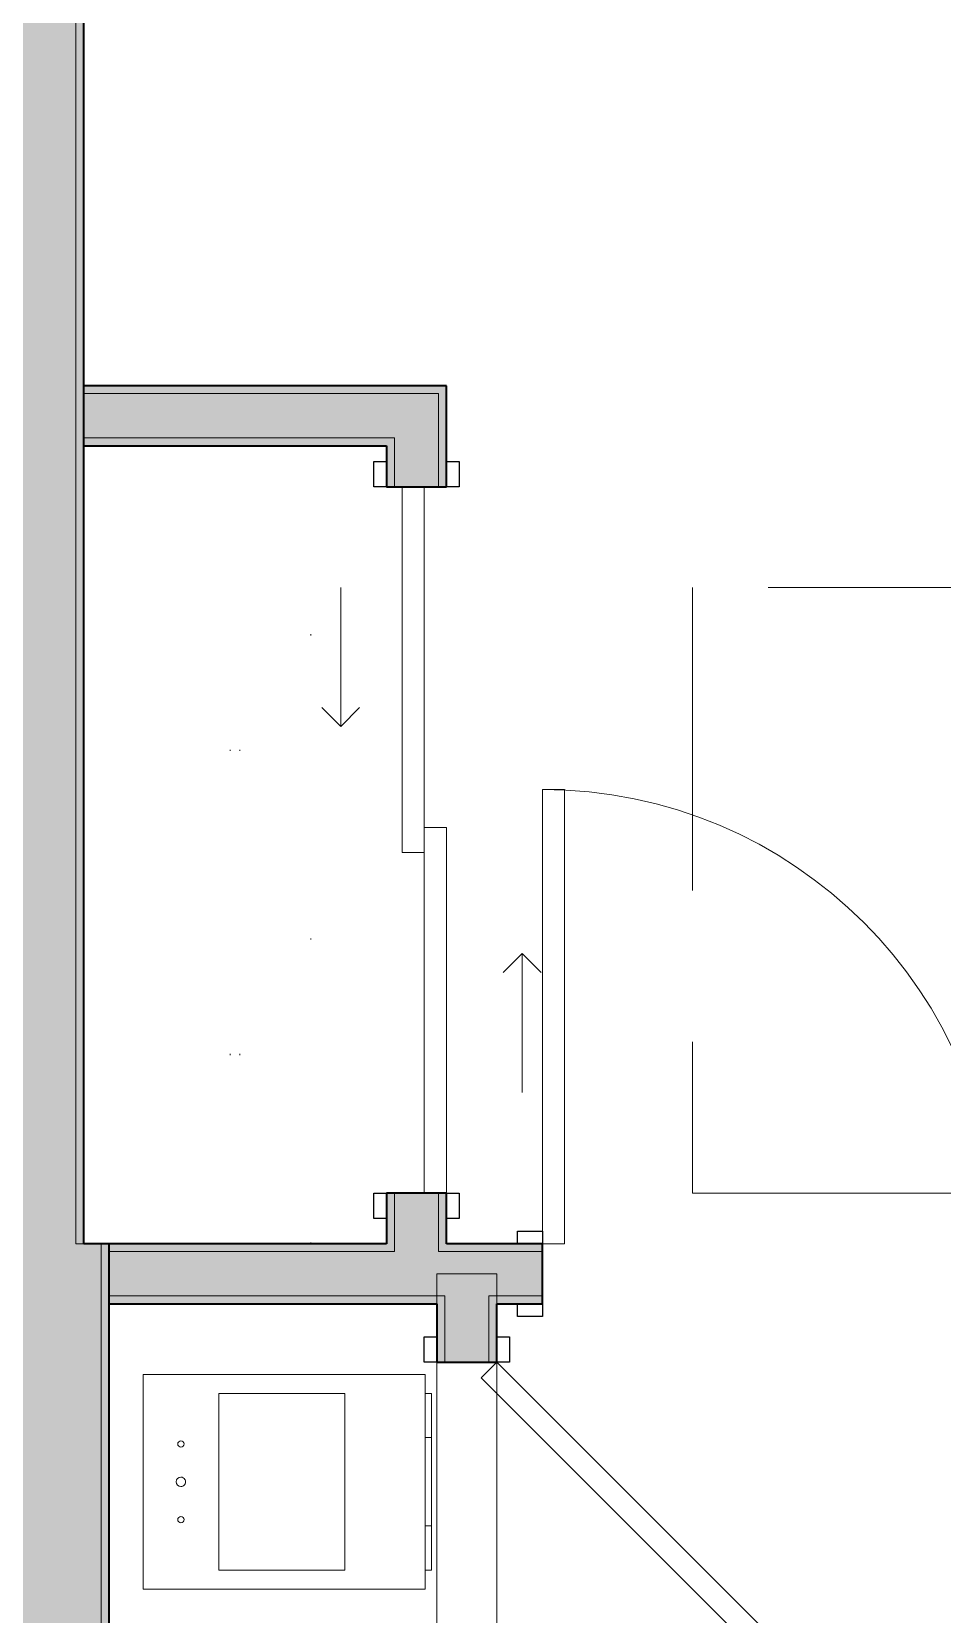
# Model space of a CAD drawing. Header units: inches. Extents: x 6 to 8416, y -388 to 6104.
# Drawn here: x 5998.8 to 6071, y 438.8 to 564.2 of the extents above; entities that cross this region are included whole.
import ezdxf

# ---------------------------------------------------------------- set-up
doc = ezdxf.new("R2010")
doc.units = ezdxf.units.IN
doc.header["$MEASUREMENT"] = 0
doc.linetypes.add('Dot 1_16_', pattern=[24, 0, -24])
doc.linetypes.add('Hidden 1_16_', pattern=[36, 24, -12])
for name, color, linetype, lineweight in [('A-DOOR', 31, 'Continuous', 18), ('A-DOOR-FRAM', 31, 'Continuous', 25), ('A-GENM', 13, 'Continuous', 18), ('A-ROOM', 32, 'Continuous', 13), ('A-WALL', 113, 'Continuous', 25), ('A-WALL-PATT', 111, 'Continuous', 35), ('I-WALL', 2, 'Continuous', 25), ('M-EQPM', 50, 'Continuous', 18), ('Q-CASE', 31, 'Continuous', 18)]:
    doc.layers.add(name, color=color, linetype=linetype, lineweight=lineweight)

# ---------------------------------------------------------------- blocks, each defined once
blk = doc.blocks.new('Unit-Double-Sliding-Flush-ICC ADA-AM - 56_ x 84_-FG-NR __U-S2 _ SLIDING CLOSET_-5466164-LEVEL 3 - PLAN Copy 1 Copy 1')
at = {"layer": 'A-DOOR', "lineweight": 9}
for p, q in [((10.5, 2.5), (9, 1)), ((9, 1), (10.5, -0.5)), ((20, 1), (9, 1)), ((-1, -3.875), (-1, -5.625)), ((-1, -3.875), (28, -3.875)), ((28, -3.875), (28, -5.625)), ((-28, -7.375), (-28, -5.625)), ((-28, -5.625), (-1, -5.625)), ((-1, -5.625), (1, -5.625)), ((1, -5.625), (-1, -5.625)), ((1, -7.375), (1, -5.625)), ((28, -5.625), (1, -5.625)), ((1, -7.375), (-28, -7.375)), ((-9, -13.375), (-10.5, -11.875)), ((-20, -13.375), (-9, -13.375)), ((-10.5, -14.875), (-9, -13.375))]:
    blk.add_line(p, q, dxfattribs=at)
at = {"layer": 'A-DOOR'}
for p, q in [((-1, -3.875), (28, -3.875)), ((-1, -5.625), (-1, -3.875)), ((28, -3.875), (28, -5.625)), ((-28, -5.625), (1, -5.625)), ((-28, -7.375), (-28, -5.625)), ((28, -5.625), (-1, -5.625)), ((1, -5.625), (1, -7.375)), ((1, -7.375), (-28, -7.375))]:
    blk.add_line(p, q, dxfattribs=at)
at = {"layer": 'A-DOOR-FRAM'}
for p, q in [((-30, -1.625), (-28, -1.625)), ((-30, -2.625), (-30, -1.625)), ((-28, -1.625), (-28, -2.625)), ((28, -1.625), (30, -1.625)), ((28, -2.625), (28, -1.625)), ((30, -1.625), (30, -2.625)), ((-28, -2.625), (-30, -2.625)), ((30, -2.625), (28, -2.625)), ((-30, -7.375), (-28, -7.375)), ((-30, -8.375), (-30, -7.375)), ((-28, -7.375), (-28, -8.375)), ((28, -7.375), (30, -7.375)), ((28, -8.375), (28, -7.375)), ((30, -7.375), (30, -8.375)), ((-28, -8.375), (-30, -8.375)), ((30, -8.375), (28, -8.375))]:
    blk.add_line(p, q, dxfattribs=at)
at = {"layer": 'A-DOOR-FRAM', "lineweight": 18}
for p, q in [((-30, -2.625), (-30, -1.625)), ((-30, -1.625), (-28, -1.625)), ((-28, -2.625), (-28, -1.625)), ((28, -2.625), (28, -1.625)), ((28, -1.625), (30, -1.625)), ((30, -2.625), (30, -1.625)), ((-28, -2.625), (-30, -2.625)), ((30, -2.625), (28, -2.625)), ((-30, -8.375), (-30, -7.375)), ((-30, -7.375), (-28, -7.375)), ((-28, -8.375), (-28, -7.375)), ((28, -8.375), (28, -7.375)), ((28, -7.375), (30, -7.375)), ((30, -8.375), (30, -7.375)), ((-28, -8.375), (-30, -8.375)), ((30, -8.375), (28, -8.375))]:
    blk.add_line(p, q, dxfattribs=at)
blk = doc.blocks.new('CW Closet Shelf-AM - CW Closet Shelf-AM-8361946-LEVEL 3 - PLAN Copy 1 Copy 1')
at = {"layer": 'Q-CASE', "linetype": 'Dot 1_16_', "lineweight": 9}
for p, q in [((32.36, 42), (-30.89, 42)), ((-30.89, 42), (-30.89, 24)), ((32.36, 24), (32.36, 42)), ((-30.89, 36.37), (32.36, 36.37)), ((-30.89, 35.62), (32.36, 35.62)), ((-30.89, 24), (32.36, 24))]:
    blk.add_line(p, q, dxfattribs=at)
blk = doc.blocks.new('Unit-Single-Flush-ICC ADA-AM - 36_ x 84_-NR _U-BE _ BED_-6492530-LEVEL 3 - PLAN Copy 1 Copy 1')
at = {"layer": 'A-DOOR'}
for p, q in [((16.25, -2.38), (18, -2.38)), ((16.25, -2.38), (16.25, -38.38)), ((18, -2.38), (18, -38.38)), ((16.25, -38.38), (18, -38.38))]:
    blk.add_line(p, q, dxfattribs=at)
at = {"layer": 'A-DOOR', "lineweight": 9}
blk.add_arc((18, -2.38), 36, 180, 270, dxfattribs=at)
at = {"layer": 'A-DOOR-FRAM'}
for p, q in [((-20, 2.38), (-20, 3.38)), ((-20, 3.38), (-18, 3.38)), ((-18, 3.38), (-18, 2.38)), ((18, 2.38), (18, 3.38)), ((18, 3.38), (20, 3.38)), ((20, 3.38), (20, 2.38)), ((-18, 2.38), (-20, 2.38)), ((20, 2.38), (18, 2.38)), ((-20, -2.38), (-18, -2.38)), ((-20, -3.37), (-20, -2.38)), ((-18, -2.38), (-18, -3.37)), ((18, -2.38), (20, -2.38)), ((18, -3.37), (18, -2.38)), ((20, -2.38), (20, -3.37)), ((-18, -3.37), (-20, -3.37)), ((20, -3.37), (18, -3.37))]:
    blk.add_line(p, q, dxfattribs=at)
at = {"layer": 'A-DOOR-FRAM', "lineweight": 18}
for p, q in [((-20, 3.38), (-18, 3.38)), ((-20, 3.38), (-20, 2.38)), ((-18, 3.38), (-18, 2.38)), ((18, 3.38), (20, 3.38)), ((18, 3.38), (18, 2.38)), ((20, 3.38), (20, 2.38)), ((-18, 2.38), (-20, 2.38)), ((20, 2.38), (18, 2.38)), ((-20, -3.37), (-20, -2.38)), ((-20, -2.38), (-18, -2.38)), ((-18, -3.37), (-18, -2.38)), ((18, -3.37), (18, -2.38)), ((18, -2.38), (20, -2.38)), ((20, -3.37), (20, -2.38)), ((-18, -3.37), (-20, -3.37)), ((20, -3.37), (18, -3.37))]:
    blk.add_line(p, q, dxfattribs=at)
blk = doc.blocks.new('ME Fan Coil Unit - Vertical - Stack-IL - 300 CFM-6038640-LEVEL 3 - PLAN Copy 1 Copy 1')
at = {"layer": 'A-GENM'}
for p, q in [((1.5, 0.5), (5, 0.5)), ((1.5, 0.5), (5, 0.5)), ((1.5, 0.5), (5, 0.5)), ((1.5, 0.5), (5, 0.5)), ((1.5, 0.5), (5, 0.5)), ((1.5, 0.5), (5, 0.5)), ((1.5, 0.5), (5, 0.5)), ((1.5, 0.5), (5, 0.5)), ((1.5, 0.5), (5, 0.5)), ((1.5, 0.5), (5, 0.5)), ((1.5, 0.5), (5, 0.5)), ((1.5, 0.5), (5, 0.5)), ((1.5, 0.5), (5, 0.5)), ((1.5, 0.5), (5, 0.5)), ((1.5, 0.5), (5, 0.5)), ((1.5, 0.5), (5, 0.5)), ((1.5, 0.5), (5, 0.5)), ((1.5, 0.5), (5, 0.5)), ((1.5, 0.5), (5, 0.5)), ((1.5, 0.5), (5, 0.5)), ((1.5, 0.5), (5, 0.5)), ((1.5, 0.5), (5, 0.5)), ((1.5, 0.5), (5, 0.5)), ((5, 0.5), (12, 0.5)), ((5, 0.5), (12, 0.5)), ((5, 0.5), (12, 0.5)), ((5, 0.5), (12, 0.5)), ((5, 0.5), (12, 0.5)), ((5, 0.5), (12, 0.5)), ((5, 0.5), (12, 0.5)), ((5, 0.5), (12, 0.5)), ((5, 0.5), (12, 0.5)), ((5, 0.5), (12, 0.5)), ((5, 0.5), (12, 0.5)), ((5, 0.5), (12, 0.5)), ((5, 0.5), (12, 0.5)), ((5, 0.5), (12, 0.5)), ((5, 0.5), (12, 0.5)), ((5, 0.5), (12, 0.5)), ((5, 0.5), (12, 0.5)), ((5, 0.5), (12, 0.5)), ((5, 0.5), (12, 0.5)), ((5, 0.5), (12, 0.5)), ((5, 0.5), (12, 0.5)), ((5, 0.5), (12, 0.5)), ((5, 0.5), (12, 0.5)), ((12, 0.5), (15.5, 0.5)), ((12, 0.5), (15.5, 0.5)), ((12, 0.5), (15.5, 0.5)), ((12, 0.5), (15.5, 0.5)), ((12, 0.5), (15.5, 0.5)), ((12, 0.5), (15.5, 0.5)), ((12, 0.5), (15.5, 0.5)), ((12, 0.5), (15.5, 0.5)), ((12, 0.5), (15.5, 0.5)), ((12, 0.5), (15.5, 0.5)), ((12, 0.5), (15.5, 0.5)), ((12, 0.5), (15.5, 0.5)), ((12, 0.5), (15.5, 0.5)), ((12, 0.5), (15.5, 0.5)), ((12, 0.5), (15.5, 0.5)), ((12, 0.5), (15.5, 0.5)), ((12, 0.5), (15.5, 0.5)), ((12, 0.5), (15.5, 0.5)), ((12, 0.5), (15.5, 0.5)), ((12, 0.5), (15.5, 0.5)), ((12, 0.5), (15.5, 0.5)), ((12, 0.5), (15.5, 0.5)), ((12, 0.5), (15.5, 0.5))]:
    blk.add_line(p, q, dxfattribs=at)
at = {"layer": 'M-EQPM'}
for p, q in [((17, 0), (0, 0)), ((0, 0), (0, -22.375)), ((0, -22.375), (0, 0)), ((0, 0), (1.5, 0)), ((15.5, 0.5), (1.5, 0.5)), ((1.5, 0.5), (15.5, 0.5)), ((1.5, 0.5), (1.5, 0)), ((1.5, 0.5), (1.5, 0)), ((5, 0.5), (1.5, 0.5)), ((1.5, 0.5), (5, 0.5)), ((1.5, 0.5), (1.5, 0)), ((1.5, 0.5), (1.5, 0)), ((1.5, 0), (5, 0)), ((1.5, 0), (15.5, 0)), ((15.5, 0), (1.5, 0)), ((5, 0), (1.5, 0)), ((1.5, 0), (5, 0)), ((12, 0.5), (5, 0.5)), ((5, 0.5), (12, 0.5)), ((5, 0.5), (5, 0)), ((5, 0.5), (5, 0)), ((12, 0.5), (5, 0.5)), ((5, 0.5), (12, 0.5)), ((5, 0), (12, 0)), ((5, 0), (12, 0)), ((12, 0), (5, 0)), ((12, 0), (5, 0)), ((5, 0), (12, 0)), ((12, 0), (12, 0.5)), ((12, 0.5), (12, 0)), ((15.5, 0.5), (12, 0.5)), ((12, 0.5), (15.5, 0.5)), ((12, 0), (15.5, 0)), ((15.5, 0), (12, 0)), ((12, 0), (15.5, 0)), ((15.5, 0), (15.5, 0.5)), ((15.5, 0.5), (15.5, 0)), ((15.5, 0), (15.5, 0.5)), ((15.5, 0.5), (15.5, 0)), ((15.5, 0), (17, 0)), ((17, -22.375), (17, 0)), ((17, 0), (17, -22.375)), ((1.5, -16.375), (1.5, -6.375)), ((1.5, -6.375), (15.5, -6.375)), ((15.5, -6.375), (1.5, -6.375)), ((1.5, -6.375), (1.5, -16.375)), ((15.5, -6.375), (15.5, -16.375)), ((15.5, -16.375), (15.5, -6.375)), ((15.5, -16.375), (1.5, -16.375)), ((1.5, -16.375), (15.5, -16.375)), ((0, -22.375), (17, -22.375)), ((17, -22.375), (0, -22.375))]:
    blk.add_line(p, q, dxfattribs=at)
for centre, radius, start, end in [((5.5, -19.375), 0.25, 0, 180), ((5.5, -19.375), 0.25, 0, 180), ((5.5, -19.375), 0.25, 180, 360), ((5.5, -19.375), 0.25, 180, 0), ((8.5, -19.375), 0.375, 120, 180), ((8.5, -19.375), 0.375, 120, 180), ((8.5, -19.375), 0.375, 180, 360), ((8.5, -19.375), 0.375, 180, 0), ((8.5, -19.375), 0.375, 105, 120), ((8.5, -19.375), 0.375, 105, 120), ((8.5, -19.375), 0.375, 0, 105), ((8.5, -19.375), 0.375, 0, 105), ((11.5, -19.375), 0.25, 0, 180), ((11.5, -19.375), 0.25, 0, 180), ((11.5, -19.375), 0.25, 180, 360), ((11.5, -19.375), 0.25, 180, 0)]:
    blk.add_arc(centre, radius, start, end, dxfattribs=at)
blk = doc.blocks.new('Unit-Single-Flush-ICC ADA-AM - 36_ x 84_-NR _U-M _ Maintenance_Utility Only_-6562834-LEVEL 3 - PLAN Copy 1 Copy 1')
at = {"layer": 'A-DOOR'}
for p, q in [((16.76, -1.14), (-8.69, -26.59)), ((16.76, -1.14), (18, -2.38)), ((18, -2.38), (-7.46, -27.83)), ((-8.69, -26.59), (-7.46, -27.83))]:
    blk.add_line(p, q, dxfattribs=at)
at = {"layer": 'A-DOOR', "lineweight": 9}
blk.add_arc((18, -2.38), 36, 180, 225, dxfattribs=at)
at = {"layer": 'A-DOOR-FRAM'}
for p, q in [((-20, 2.38), (-20, 3.38)), ((-20, 3.38), (-18, 3.38)), ((-18, 3.38), (-18, 2.38)), ((18, 2.38), (18, 3.38)), ((18, 3.38), (20, 3.38)), ((20, 3.38), (20, 2.38)), ((-18, 2.38), (-20, 2.38)), ((20, 2.38), (18, 2.38)), ((-20, -2.38), (-18, -2.38)), ((-20, -3.37), (-20, -2.38)), ((-18, -2.38), (-18, -3.37)), ((18, -2.38), (20, -2.38)), ((18, -3.37), (18, -2.38)), ((20, -2.38), (20, -3.37)), ((-18, -3.37), (-20, -3.37)), ((20, -3.37), (18, -3.37))]:
    blk.add_line(p, q, dxfattribs=at)
at = {"layer": 'A-DOOR-FRAM', "lineweight": 18}
for p, q in [((-20, 3.38), (-18, 3.38)), ((-20, 3.38), (-20, 2.38)), ((-18, 3.38), (-18, 2.38)), ((18, 3.38), (20, 3.38)), ((18, 3.38), (18, 2.38)), ((20, 3.38), (20, 2.38)), ((-18, 2.38), (-20, 2.38)), ((20, 2.38), (18, 2.38)), ((-20, -3.37), (-20, -2.38)), ((-20, -2.38), (-18, -2.38)), ((-18, -3.37), (-18, -2.38)), ((18, -3.37), (18, -2.38)), ((18, -2.38), (20, -2.38)), ((20, -3.37), (20, -2.38)), ((-18, -3.37), (-20, -3.37)), ((20, -3.37), (18, -3.37))]:
    blk.add_line(p, q, dxfattribs=at)
blk = doc.blocks.new('z Nested-Clearance-Plumbing-AM - Clearance-2223592-LEVEL 3 - PLAN Copy 1 Copy 1')
at = {"layer": 'A-GENM', "linetype": 'Hidden 1_16_', "lineweight": 9}
for p, q in [((15, 48), (-15, 48)), ((-15, 48), (-15, 0)), ((15, 0), (15, 48)), ((-15, 0), (15, 0))]:
    blk.add_line(p, q, dxfattribs=at)

msp = doc.modelspace()

# ---------------------------------------------------------------- hatches: boundary and pattern name
at = {"layer": 'A-WALL-PATT', "lineweight": 25}
for points in [[(6002.29033733, 496.68577679), (6002.91533733, 496.68577679), (6002.91533733, 623.93577679), (6002.29033733, 623.93577679), (6002.29033733, 527.92906081)], [(6002.91533733, 468.18577679), (6002.91533733, 496.68577679), (6002.29033733, 496.68577679), (6002.29033733, 468.18577679)], [(6004.29033733, 338.68577679), (6004.91533733, 338.68577679), (6004.91533733, 468.18577679), (6004.29033733, 468.18577679), (6004.29033733, 340.95243581)]]:
    msp.add_hatch(color=10, dxfattribs=at).paths.add_polyline_path(points)
at = {"layer": 'A-WALL-PATT', "transparency": 33554560}
msp.add_hatch(color=10, dxfattribs=at).paths.add_polyline_path([(6031.04033733, 535.56077679), (6031.66533733, 535.56077679), (6031.66533733, 536.18577679), (6002.91533733, 536.18577679), (6002.91533733, 535.56077679), (6029.40053685, 535.56077679)])
h = msp.add_hatch(color=10, dxfattribs=at)
h.paths.add_polyline_path([(6031.04033733, 468.18577679), (6031.66533733, 468.18577679), (6031.66533733, 472.18577679), (6031.04033733, 472.18577679)])
h.paths.add_polyline_path([(6031.04033733, 528.18577679), (6031.66533733, 528.18577679), (6031.66533733, 535.56077679), (6031.04033733, 535.56077679), (6031.04033733, 531.43577679)])
at = {"layer": 'A-WALL-PATT', "lineweight": 25, "transparency": 33554560}
msp.add_hatch(color=10, dxfattribs=at).paths.add_polyline_path([(6026.91533733, 531.43577679), (6027.54033733, 531.43577679), (6027.54033733, 532.06077679), (6002.91533733, 532.06077679), (6002.91533733, 531.43577679)])
h = msp.add_hatch(color=10, dxfattribs=at)
h.paths.add_polyline_path([(6027.54033733, 468.18577679), (6027.54033733, 472.18577679), (6026.91533733, 472.18577679), (6026.91533733, 468.18577679)])
h.paths.add_polyline_path([(6026.91533733, 528.18577679), (6027.54033733, 528.18577679), (6027.54033733, 531.43577679), (6026.91533733, 531.43577679)])
h = msp.add_hatch(color=10, dxfattribs=at)
h.paths.add_polyline_path([(6198.11303685, 467.56077679), (6208.79033733, 467.56077679), (6208.79033733, 468.18577679), (6183.54033733, 468.18577679), (6183.54033733, 467.56077679)])
h.paths.add_polyline_path([(6180.04033733, 467.56077679), (6180.04033733, 468.18577679), (6172.91533733, 468.18577679), (6172.91533733, 467.56077679)])
h.paths.add_polyline_path([(6130.62803685, 467.56077679), (6136.91533733, 467.56077679), (6136.91533733, 468.18577679), (6109.29033733, 468.18577679), (6109.29033733, 467.56077679)])
h.paths.add_polyline_path([(6096.88553685, 467.56077679), (6103.79033733, 467.56077679), (6103.79033733, 468.18577679), (6075.29033733, 468.18577679), (6075.29033733, 467.56077679)])
h.paths.add_polyline_path([(6039.29033733, 467.56077679), (6039.29033733, 468.18577679), (6031.04033733, 468.18577679), (6031.04033733, 467.56077679)])
h.paths.add_polyline_path([(6027.54033733, 467.56077679), (6027.54033733, 468.18577679), (6004.91533733, 468.18577679), (6004.91533733, 467.56077679)])
at = {"layer": 'A-WALL-PATT', "transparency": 33554560}
h = msp.add_hatch(color=10, dxfattribs=at)
h.paths.add_polyline_path([(6198.11303685, 463.43577679), (6212.91533733, 463.43577679), (6212.91533733, 464.06077679), (6172.91533733, 464.06077679), (6172.91533733, 463.43577679)])
h.paths.add_polyline_path([(6136.91533733, 463.43577679), (6136.91533733, 464.06077679), (6075.29033733, 464.06077679), (6075.29033733, 463.43577679), (6130.62803685, 463.43577679)])
h.paths.add_polyline_path([(6035.66533733, 463.43577679), (6039.29033733, 463.43577679), (6039.29033733, 464.06077679), (6035.04033733, 464.06077679), (6035.04033733, 463.43577679)])
h.paths.add_polyline_path([(6030.91533733, 463.43577679), (6031.54033733, 463.43577679), (6031.54033733, 464.06077679), (6004.91533733, 464.06077679), (6004.91533733, 463.43577679), (6029.40053685, 463.43577679)])
h = msp.add_hatch(color=10, dxfattribs=at)
h.paths.add_polyline_path([(6030.91533733, 411.43577679), (6031.54033733, 411.43577679), (6031.54033733, 422.81077679), (6030.91533733, 422.81077679)])
h.paths.add_polyline_path([(6031.54033733, 458.81077679), (6031.54033733, 463.43577679), (6030.91533733, 463.43577679), (6030.91533733, 458.81077679)])
at = {"layer": 'A-WALL-PATT', "lineweight": 25, "transparency": 33554560}
h = msp.add_hatch(color=10, dxfattribs=at)
h.paths.add_polyline_path([(6035.66533733, 411.43577679), (6035.66533733, 422.81077679), (6035.04033733, 422.81077679), (6035.04033733, 411.43577679)])
h.paths.add_polyline_path([(6035.04033733, 458.81077679), (6035.66533733, 458.81077679), (6035.66533733, 463.43577679), (6035.04033733, 463.43577679)])
at = {"layer": 'I-WALL'}
for points in [[(5998.79033733, 496.68577679), (5998.79033733, 624.56077679), (5997.79033733, 624.56077679), (5997.79033733, 496.68577679)], [(5998.79033733, 496.68577679), (6002.29033733, 496.68577679), (6002.29033733, 624.56077679), (5998.79033733, 624.56077679), (5998.79033733, 527.92906081)], [(5998.79033733, 468.18577679), (5998.79033733, 496.68577679), (5997.79033733, 496.68577679), (5997.79033733, 468.18577679)], [(6002.29033733, 468.18577679), (6002.29033733, 496.68577679), (5998.79033733, 496.68577679), (5998.79033733, 468.18577679)], [(5997.79033733, 338.68577679), (5998.79033733, 338.68577679), (5998.79033733, 468.18577679), (5997.79033733, 468.18577679), (5997.79033733, 340.95243581)], [(6004.29033733, 338.68577679), (6004.29033733, 468.18577679), (5998.79033733, 468.18577679), (5998.79033733, 338.68577679)]]:
    msp.add_hatch(color=10, dxfattribs=at).paths.add_polyline_path(points)
at = {"layer": 'I-WALL', "transparency": 33554560}
msp.add_hatch(color=10, dxfattribs=at).paths.add_polyline_path([(6031.04033733, 532.06077679), (6031.04033733, 535.56077679), (6002.91533733, 535.56077679), (6002.91533733, 532.06077679), (6029.40053685, 532.06077679)])
h = msp.add_hatch(color=10, dxfattribs=at)
h.paths.add_polyline_path([(6031.04033733, 467.56077679), (6031.04033733, 472.18577679), (6027.54033733, 472.18577679), (6027.54033733, 467.56077679), (6029.40053685, 467.56077679)])
h.paths.add_polyline_path([(6031.04033733, 528.18577679), (6031.04033733, 532.06077679), (6027.54033733, 532.06077679), (6027.54033733, 528.18577679), (6029.40053685, 528.18577679)])
h = msp.add_hatch(color=10, dxfattribs=at)
h.paths.add_polyline_path([(6212.29033733, 464.06077679), (6212.29033733, 467.56077679), (6172.91533733, 467.56077679), (6172.91533733, 464.06077679), (6198.11303685, 464.06077679)])
h.paths.add_polyline_path([(6130.62803685, 464.06077679), (6136.91533733, 464.06077679), (6136.91533733, 467.56077679), (6075.29033733, 467.56077679), (6075.29033733, 464.06077679), (6096.88553685, 464.06077679)])
h.paths.add_polyline_path([(6035.04033733, 464.06077679), (6039.29033733, 464.06077679), (6039.29033733, 467.56077679), (6004.91533733, 467.56077679), (6004.91533733, 464.06077679), (6031.54033733, 464.06077679)])
h = msp.add_hatch(color=10, dxfattribs=at)
h.paths.add_polyline_path([(6035.04033733, 410.81077679), (6035.04033733, 422.81077679), (6031.54033733, 422.81077679), (6031.54033733, 410.81077679)])
h.paths.add_polyline_path([(6035.04033733, 458.81077679), (6035.04033733, 464.06077679), (6031.54033733, 464.06077679), (6031.54033733, 458.81077679)])

# ---------------------------------------------------------------- linework, layer by layer
at = {"layer": 'A-ROOM', "lineweight": 9, "flags": 128}
msp.add_lwpolyline([(6539.66533733, 623.31077679), (6002.91533733, 623.31077679), (6002.91533733, 496.68577679), (6002.91533733, 468.18577679), (6004.91533733, 468.18577679), (6004.91533733, 411.43577679), (6030.91533733, 411.43577679), (6030.91533733, 465.81077679), (6035.66533733, 465.81077679), (6035.66533733, 411.43577679), (6109.29033733, 411.43577679), (6109.29033733, 406.68577679), (6033.29033733, 406.68577679), (6004.91533733, 406.68577679), (6004.91533733, 338.18577679), (6038.91533733, 338.18577679), (6038.91533733, 338.68577679), (6383.91533733, 338.68577679)], dxfattribs=at)
at = {"layer": 'A-WALL', "lineweight": 9}
for p, q in [((6002.29033733, 624.56077679), (6002.29033733, 468.18577679)), ((6031.04033733, 535.56077679), (6002.91533733, 535.56077679)), ((6031.04033733, 535.56077679), (6031.04033733, 528.18577679)), ((6027.54033733, 532.06077679), (6002.91533733, 532.06077679)), ((6027.54033733, 528.18577679), (6027.54033733, 532.06077679)), ((6027.54033733, 467.56077679), (6027.54033733, 472.18577679)), ((6031.04033733, 467.56077679), (6031.04033733, 472.18577679)), ((6002.91533733, 468.18577679), (6002.29033733, 468.18577679)), ((6004.29033733, 468.18577679), (6004.29033733, 338.68577679)), ((6004.91533733, 467.56077679), (6027.54033733, 467.56077679)), ((6031.04033733, 467.56077679), (6039.29033733, 467.56077679)), ((6004.91533733, 464.06077679), (6031.54033733, 464.06077679)), ((6031.54033733, 464.06077679), (6031.54033733, 458.81077679)), ((6035.04033733, 464.06077679), (6039.29033733, 464.06077679)), ((6035.04033733, 464.06077679), (6035.04033733, 458.81077679))]:
    msp.add_line(p, q, dxfattribs=at)
at = {"layer": 'I-WALL', "lineweight": 35}
for p, q in [((6002.91533733, 468.18577679), (6002.91533733, 623.31077679)), ((6031.66533733, 536.18577679), (6002.91533733, 536.18577679)), ((6031.66533733, 528.18577679), (6031.66533733, 536.18577679)), ((6002.91533733, 531.43577679), (6026.91533733, 531.43577679)), ((6026.91533733, 531.43577679), (6026.91533733, 528.18577679)), ((6026.91533733, 528.18577679), (6031.66533733, 528.18577679)), ((6026.91533733, 472.18577679), (6026.91533733, 468.18577679)), ((6031.66533733, 472.18577679), (6026.91533733, 472.18577679)), ((6031.66533733, 468.18577679), (6031.66533733, 472.18577679)), ((6026.91533733, 468.18577679), (6002.91533733, 468.18577679)), ((6004.91533733, 468.18577679), (6004.91533733, 338.68577679)), ((6039.29033733, 468.18577679), (6031.66533733, 468.18577679)), ((6039.29033733, 463.43577679), (6039.29033733, 468.18577679)), ((6004.91533733, 463.43577679), (6030.91533733, 463.43577679)), ((6030.91533733, 463.43577679), (6030.91533733, 458.81077679)), ((6035.66533733, 463.43577679), (6039.29033733, 463.43577679)), ((6035.66533733, 458.81077679), (6035.66533733, 463.43577679)), ((6030.91533733, 458.81077679), (6035.66533733, 458.81077679))]:
    msp.add_line(p, q, dxfattribs=at)

# ---------------------------------------------------------------- block references
at = {"layer": 'A-DOOR'}
for name, p, rotation in [('Unit-Double-Sliding-Flush-ICC ADA-AM - 56_ x 84_-FG-NR __U-S2 _ SLIDING CLOSET_-5466164-LEVEL 3 - PLAN Copy 1 Copy 1', (6024.29033733, 500.18577679), 89.99999999999052), ('Unit-Single-Flush-ICC ADA-AM - 36_ x 84_-NR _U-BE _ BED_-6492530-LEVEL 3 - PLAN Copy 1 Copy 1', (6057.29033733, 465.81077679), 180), ('Unit-Single-Flush-ICC ADA-AM - 36_ x 84_-NR _U-M _ Maintenance_Utility Only_-6562834-LEVEL 3 - PLAN Copy 1 Copy 1', (6033.29033733, 440.81077679), 89.99999999999758)]:
    msp.add_blockref(name, p, dxfattribs=dict(at, rotation=rotation))
at = {"layer": 'A-GENM', "linetype": 'Hidden 1_16_', "lineweight": 9}
msp.add_blockref('z Nested-Clearance-Plumbing-AM - Clearance-2223592-LEVEL 3 - PLAN Copy 1 Copy 1', (6066.16533733, 472.18577679), dxfattribs=at)
at = {"layer": 'M-EQPM', "rotation": 269.9999999999977}
msp.add_blockref('ME Fan Coil Unit - Vertical - Stack-IL - 300 CFM-6038640-LEVEL 3 - PLAN Copy 1 Copy 1', (6029.99570753, 457.82102212), dxfattribs=at)
at = {"layer": 'Q-CASE', "rotation": 269.9999999999931}
msp.add_blockref('CW Closet Shelf-AM - CW Closet Shelf-AM-8361946-LEVEL 3 - PLAN Copy 1 Copy 1', (5978.91533733, 500.54848171), dxfattribs=at)

doc.saveas('drawing.dxf')
